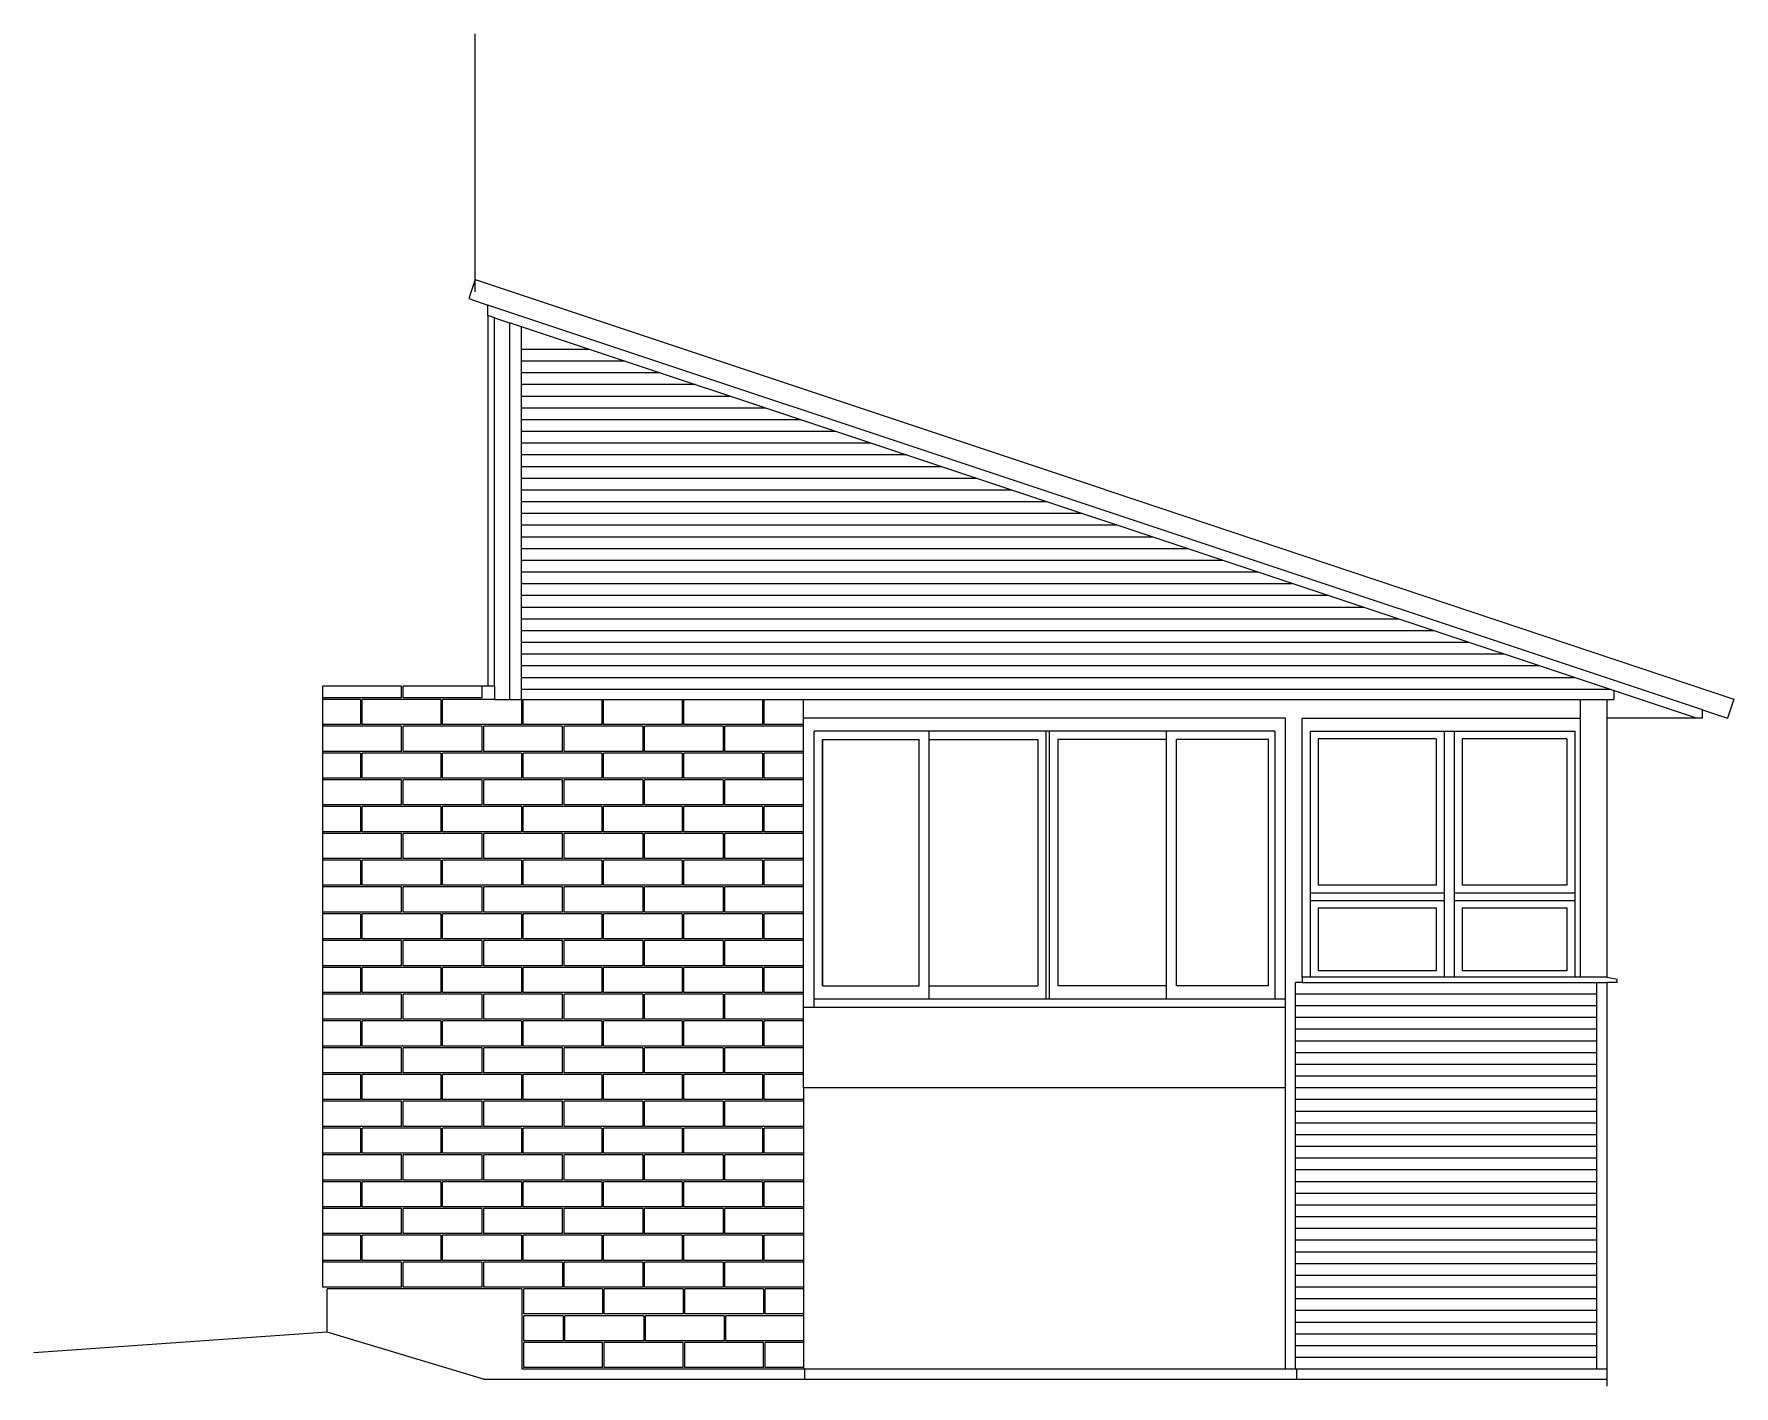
# Model space of a CAD drawing. Header units: inches. Extents: x 683 to 9370, y -498 to 3956.
# Drawn here: x 3461 to 3968, y 900 to 1303 of the extents above; entities that cross this region are included whole.
import ezdxf

# ---------------------------------------------------------------- set-up
doc = ezdxf.new("R2010")
doc.units = ezdxf.units.IN
doc.header["$MEASUREMENT"] = 0
for name, color, linetype in [('blocks', 251, 'Continuous'), ('e1', 253, 'Continuous'), ('e2', 251, 'Continuous'), ('millwork', 40, 'Continuous'), ('walls', 7, 'Continuous')]:
    doc.layers.add(name, color=color, linetype=linetype)

msp = doc.modelspace()

# ---------------------------------------------------------------- linework, layer by layer
at = {"layer": 'blocks'}
for p, q in [((3570.82, 1105.28), (3570.82, 1108.78)), ((3571.32, 1105.28), (3571.32, 1108.78)), ((3594.82, 1105.28), (3594.82, 1108.78)), ((3570.82, 1105.28), (3547.32, 1105.28)), ((3558.56, 1104.78), (3547.32, 1104.78)), ((3558.56, 1104.78), (3558.56, 1097.28)), ((3582.56, 1104.78), (3559.06, 1104.78)), ((3559.06, 1097.28), (3559.06, 1104.78)), ((3594.82, 1105.28), (3571.32, 1105.28)), ((3582.56, 1104.78), (3582.56, 1097.28)), ((3583.06, 1097.28), (3583.06, 1104.78)), ((3598.57, 1104.78), (3583.06, 1104.78)), ((3606.56, 1104.78), (3606.56, 1097.28)), ((3607.06, 1097.28), (3607.06, 1104.78)), ((3630.56, 1104.78), (3630.56, 1097.28)), ((3631.06, 1097.28), (3631.06, 1104.78)), ((3654.56, 1104.78), (3654.56, 1097.28)), ((3655.06, 1097.28), (3655.06, 1104.78)), ((3678.56, 1104.78), (3678.56, 1097.28)), ((3679.06, 1097.28), (3679.06, 1104.78)), ((3558.56, 1097.28), (3547.32, 1097.28)), ((3570.82, 1096.78), (3547.32, 1096.78)), ((3582.56, 1097.28), (3559.06, 1097.28)), ((3570.82, 1089.28), (3570.82, 1096.78)), ((3571.32, 1089.28), (3571.32, 1096.78)), ((3594.82, 1096.78), (3571.32, 1096.78)), ((3606.56, 1097.28), (3583.06, 1097.28)), ((3594.82, 1089.28), (3594.82, 1096.78)), ((3618.82, 1096.78), (3595.32, 1096.78)), ((3595.32, 1089.28), (3595.32, 1096.78)), ((3630.56, 1097.28), (3607.06, 1097.28)), ((3618.82, 1089.28), (3618.82, 1096.78)), ((3642.82, 1096.78), (3619.32, 1096.78)), ((3619.32, 1089.28), (3619.32, 1096.78)), ((3654.56, 1097.28), (3631.06, 1097.28)), ((3642.82, 1096.78), (3642.82, 1089.28)), ((3643.32, 1089.28), (3643.32, 1096.78)), ((3666.82, 1096.78), (3643.32, 1096.78)), ((3678.56, 1097.28), (3655.06, 1097.28)), ((3666.82, 1096.78), (3666.82, 1089.28)), ((3690.82, 1096.78), (3667.32, 1096.78)), ((3667.32, 1089.28), (3667.32, 1096.78)), ((3690.81, 1097.28), (3679.06, 1097.28)), ((3570.82, 1089.28), (3547.32, 1089.28)), ((3558.56, 1088.78), (3547.32, 1088.78)), ((3558.56, 1088.78), (3558.56, 1081.28)), ((3582.56, 1088.78), (3559.06, 1088.78)), ((3559.06, 1081.28), (3559.06, 1088.78)), ((3594.82, 1089.28), (3571.32, 1089.28)), ((3582.56, 1088.78), (3582.56, 1081.28)), ((3606.56, 1088.78), (3583.06, 1088.78)), ((3583.06, 1081.28), (3583.06, 1088.78)), ((3618.82, 1089.28), (3595.32, 1089.28)), ((3606.56, 1088.78), (3606.56, 1081.28)), ((3630.56, 1088.78), (3607.06, 1088.78)), ((3607.06, 1081.28), (3607.06, 1088.78)), ((3642.82, 1089.28), (3619.32, 1089.28)), ((3630.56, 1088.78), (3630.56, 1081.28)), ((3654.56, 1088.78), (3631.06, 1088.78)), ((3631.06, 1081.28), (3631.06, 1088.78)), ((3666.82, 1089.28), (3643.32, 1089.28)), ((3654.56, 1088.78), (3654.56, 1081.28)), ((3678.56, 1088.78), (3655.06, 1088.78)), ((3655.06, 1081.28), (3655.06, 1088.78)), ((3690.82, 1089.28), (3667.32, 1089.28)), ((3678.56, 1088.78), (3678.56, 1081.28)), ((3690.81, 1088.78), (3679.06, 1088.78)), ((3679.06, 1081.28), (3679.06, 1088.78)), ((3558.56, 1081.28), (3547.32, 1081.28)), ((3570.82, 1080.78), (3547.32, 1080.78)), ((3582.56, 1081.28), (3559.06, 1081.28)), ((3570.82, 1073.28), (3570.82, 1080.78)), ((3571.32, 1073.28), (3571.32, 1080.78)), ((3594.82, 1080.78), (3571.32, 1080.78)), ((3606.56, 1081.28), (3583.06, 1081.28)), ((3594.82, 1073.28), (3594.82, 1080.78)), ((3595.32, 1073.28), (3595.32, 1080.78)), ((3618.82, 1080.78), (3595.32, 1080.78)), ((3630.56, 1081.28), (3607.06, 1081.28)), ((3618.82, 1073.28), (3618.82, 1080.78)), ((3642.82, 1080.78), (3619.32, 1080.78)), ((3619.32, 1073.28), (3619.32, 1080.78)), ((3654.56, 1081.28), (3631.06, 1081.28)), ((3642.82, 1080.78), (3642.82, 1073.28)), ((3643.32, 1073.28), (3643.32, 1080.78)), ((3666.82, 1080.78), (3643.32, 1080.78)), ((3678.56, 1081.28), (3655.06, 1081.28)), ((3666.82, 1080.78), (3666.82, 1073.28)), ((3667.32, 1073.28), (3667.32, 1080.78)), ((3690.82, 1080.78), (3667.32, 1080.78)), ((3690.81, 1081.28), (3679.06, 1081.28)), ((3570.82, 1073.28), (3547.32, 1073.28)), ((3558.56, 1072.78), (3547.32, 1072.78)), ((3558.56, 1072.78), (3558.56, 1065.28)), ((3582.56, 1072.78), (3559.06, 1072.78)), ((3559.06, 1065.28), (3559.06, 1072.78)), ((3594.82, 1073.28), (3571.32, 1073.28)), ((3582.56, 1072.78), (3582.56, 1065.28)), ((3606.56, 1072.78), (3583.06, 1072.78)), ((3583.06, 1065.28), (3583.06, 1072.78)), ((3618.82, 1073.28), (3595.32, 1073.28)), ((3606.56, 1072.78), (3606.56, 1065.28)), ((3630.56, 1072.78), (3607.06, 1072.78)), ((3607.06, 1065.28), (3607.06, 1072.78)), ((3642.82, 1073.28), (3619.32, 1073.28)), ((3630.56, 1072.78), (3630.56, 1065.28)), ((3654.56, 1072.78), (3631.06, 1072.78)), ((3631.06, 1065.28), (3631.06, 1072.78)), ((3666.82, 1073.28), (3643.32, 1073.28)), ((3654.56, 1072.78), (3654.56, 1065.28)), ((3678.56, 1072.78), (3655.06, 1072.78)), ((3655.06, 1065.28), (3655.06, 1072.78)), ((3690.82, 1073.28), (3667.32, 1073.28)), ((3678.56, 1072.78), (3678.56, 1065.28)), ((3690.81, 1072.78), (3679.06, 1072.78)), ((3679.06, 1065.28), (3679.06, 1072.78)), ((3558.56, 1065.28), (3547.32, 1065.28)), ((3570.82, 1064.78), (3547.32, 1064.78)), ((3582.56, 1065.28), (3559.06, 1065.28)), ((3570.82, 1057.28), (3570.82, 1064.78)), ((3571.32, 1057.28), (3571.32, 1064.78)), ((3594.82, 1064.78), (3571.32, 1064.78)), ((3606.56, 1065.28), (3583.06, 1065.28)), ((3594.82, 1057.28), (3594.82, 1064.78)), ((3618.82, 1064.78), (3595.32, 1064.78)), ((3595.32, 1057.28), (3595.32, 1064.78)), ((3630.56, 1065.28), (3607.06, 1065.28)), ((3618.82, 1057.28), (3618.82, 1064.78)), ((3642.82, 1064.78), (3619.32, 1064.78)), ((3619.32, 1057.28), (3619.32, 1064.78)), ((3654.56, 1065.28), (3631.06, 1065.28)), ((3642.82, 1064.78), (3642.82, 1057.28)), ((3643.32, 1057.28), (3643.32, 1064.78)), ((3666.82, 1064.78), (3643.32, 1064.78)), ((3678.56, 1065.28), (3655.06, 1065.28)), ((3666.82, 1064.78), (3666.82, 1057.28)), ((3690.82, 1064.78), (3667.32, 1064.78)), ((3667.32, 1057.28), (3667.32, 1064.78)), ((3690.81, 1065.28), (3679.06, 1065.28)), ((3570.82, 1057.28), (3547.32, 1057.28)), ((3558.56, 1056.78), (3547.32, 1056.78)), ((3558.56, 1056.78), (3558.56, 1049.28)), ((3582.56, 1056.78), (3559.06, 1056.78)), ((3559.06, 1049.28), (3559.06, 1056.78)), ((3594.82, 1057.28), (3571.32, 1057.28)), ((3582.56, 1056.78), (3582.56, 1049.28)), ((3606.56, 1056.78), (3583.06, 1056.78)), ((3583.06, 1049.28), (3583.06, 1056.78)), ((3618.82, 1057.28), (3595.32, 1057.28)), ((3606.56, 1056.78), (3606.56, 1049.28)), ((3630.56, 1056.78), (3607.06, 1056.78)), ((3607.06, 1049.28), (3607.06, 1056.78)), ((3642.82, 1057.28), (3619.32, 1057.28)), ((3630.56, 1056.78), (3630.56, 1049.28)), ((3654.56, 1056.78), (3631.06, 1056.78)), ((3631.06, 1049.28), (3631.06, 1056.78)), ((3666.82, 1057.28), (3643.32, 1057.28)), ((3654.56, 1056.78), (3654.56, 1049.28)), ((3678.56, 1056.78), (3655.06, 1056.78)), ((3655.06, 1049.28), (3655.06, 1056.78)), ((3690.82, 1057.28), (3667.32, 1057.28)), ((3678.56, 1056.78), (3678.56, 1049.28)), ((3690.81, 1056.78), (3679.06, 1056.78)), ((3679.06, 1049.28), (3679.06, 1056.78)), ((3558.56, 1049.28), (3547.32, 1049.28)), ((3570.82, 1048.78), (3547.32, 1048.78)), ((3582.56, 1049.28), (3559.06, 1049.28)), ((3570.82, 1041.28), (3570.82, 1048.78)), ((3571.32, 1041.28), (3571.32, 1048.78)), ((3594.82, 1048.78), (3571.32, 1048.78)), ((3606.56, 1049.28), (3583.06, 1049.28)), ((3594.82, 1041.28), (3594.82, 1048.78)), ((3618.82, 1048.78), (3595.32, 1048.78)), ((3595.32, 1041.28), (3595.32, 1048.78)), ((3630.56, 1049.28), (3607.06, 1049.28)), ((3618.82, 1041.28), (3618.82, 1048.78)), ((3642.82, 1048.78), (3619.32, 1048.78)), ((3619.32, 1041.28), (3619.32, 1048.78)), ((3654.56, 1049.28), (3631.06, 1049.28)), ((3642.82, 1048.78), (3642.82, 1041.28)), ((3643.32, 1041.28), (3643.32, 1048.78)), ((3666.82, 1048.78), (3643.32, 1048.78)), ((3678.56, 1049.28), (3655.06, 1049.28)), ((3666.82, 1048.78), (3666.82, 1041.28)), ((3690.82, 1048.78), (3667.32, 1048.78)), ((3667.32, 1041.28), (3667.32, 1048.78)), ((3690.81, 1049.28), (3679.06, 1049.28)), ((3570.82, 1041.28), (3547.32, 1041.28)), ((3558.56, 1040.78), (3547.32, 1040.78)), ((3558.56, 1040.78), (3558.56, 1033.28)), ((3582.56, 1040.78), (3559.06, 1040.78)), ((3559.06, 1033.28), (3559.06, 1040.78)), ((3594.82, 1041.28), (3571.32, 1041.28)), ((3582.56, 1040.78), (3582.56, 1033.28)), ((3606.56, 1040.78), (3583.06, 1040.78)), ((3583.06, 1033.28), (3583.06, 1040.78)), ((3618.82, 1041.28), (3595.32, 1041.28)), ((3606.56, 1040.78), (3606.56, 1033.28)), ((3630.56, 1040.78), (3607.06, 1040.78)), ((3607.06, 1033.28), (3607.06, 1040.78)), ((3642.82, 1041.28), (3619.32, 1041.28)), ((3630.56, 1040.78), (3630.56, 1033.28)), ((3654.56, 1040.78), (3631.06, 1040.78)), ((3631.06, 1033.28), (3631.06, 1040.78)), ((3666.82, 1041.28), (3643.32, 1041.28)), ((3654.56, 1040.78), (3654.56, 1033.28)), ((3678.56, 1040.78), (3655.06, 1040.78)), ((3655.06, 1033.28), (3655.06, 1040.78)), ((3690.82, 1041.28), (3667.32, 1041.28)), ((3678.56, 1040.78), (3678.56, 1033.28)), ((3690.81, 1040.78), (3679.06, 1040.78)), ((3679.06, 1033.28), (3679.06, 1040.78)), ((3558.56, 1033.28), (3547.32, 1033.28)), ((3570.82, 1032.78), (3547.32, 1032.78)), ((3582.56, 1033.28), (3559.06, 1033.28)), ((3570.82, 1025.28), (3570.82, 1032.78)), ((3571.32, 1025.28), (3571.32, 1032.78)), ((3594.82, 1032.78), (3571.32, 1032.78)), ((3606.56, 1033.28), (3583.06, 1033.28)), ((3594.82, 1025.28), (3594.82, 1032.78)), ((3618.82, 1032.78), (3595.32, 1032.78)), ((3595.32, 1025.28), (3595.32, 1032.78)), ((3630.56, 1033.28), (3607.06, 1033.28)), ((3618.82, 1025.28), (3618.82, 1032.78)), ((3642.82, 1032.78), (3619.32, 1032.78)), ((3619.32, 1025.28), (3619.32, 1032.78)), ((3654.56, 1033.28), (3631.06, 1033.28)), ((3642.82, 1032.78), (3642.82, 1025.28)), ((3643.32, 1025.28), (3643.32, 1032.78)), ((3666.82, 1032.78), (3643.32, 1032.78)), ((3678.56, 1033.28), (3655.06, 1033.28)), ((3666.82, 1032.78), (3666.82, 1025.28)), ((3690.82, 1032.78), (3667.32, 1032.78)), ((3667.32, 1025.28), (3667.32, 1032.78)), ((3690.81, 1033.28), (3679.06, 1033.28)), ((3570.82, 1025.28), (3547.32, 1025.28)), ((3594.82, 1025.28), (3571.32, 1025.28)), ((3618.82, 1025.28), (3595.32, 1025.28)), ((3642.82, 1025.28), (3619.32, 1025.28)), ((3666.82, 1025.28), (3643.32, 1025.28)), ((3690.82, 1025.28), (3667.32, 1025.28)), ((3558.56, 1024.78), (3547.32, 1024.78)), ((3558.56, 1024.78), (3558.56, 1017.28)), ((3582.56, 1024.78), (3559.06, 1024.78)), ((3559.06, 1017.28), (3559.06, 1024.78)), ((3582.56, 1024.78), (3582.56, 1017.28)), ((3606.56, 1024.78), (3583.06, 1024.78)), ((3583.06, 1017.28), (3583.06, 1024.78)), ((3606.56, 1024.78), (3606.56, 1017.28)), ((3630.56, 1024.78), (3607.06, 1024.78)), ((3607.06, 1017.28), (3607.06, 1024.78)), ((3630.56, 1024.78), (3630.56, 1017.28)), ((3654.56, 1024.78), (3631.06, 1024.78)), ((3631.06, 1017.28), (3631.06, 1024.78)), ((3654.56, 1024.78), (3654.56, 1017.28)), ((3678.56, 1024.78), (3655.06, 1024.78)), ((3655.06, 1017.28), (3655.06, 1024.78)), ((3678.56, 1024.78), (3678.56, 1017.28)), ((3690.81, 1024.78), (3679.06, 1024.78)), ((3679.06, 1017.28), (3679.06, 1024.78)), ((3558.56, 1017.28), (3547.32, 1017.28)), ((3570.82, 1016.78), (3547.32, 1016.78)), ((3582.56, 1017.28), (3559.06, 1017.28)), ((3570.82, 1009.28), (3570.82, 1016.78)), ((3571.32, 1009.28), (3571.32, 1016.78)), ((3594.82, 1016.78), (3571.32, 1016.78)), ((3606.56, 1017.28), (3583.06, 1017.28)), ((3594.82, 1009.28), (3594.82, 1016.78)), ((3618.82, 1016.78), (3595.32, 1016.78)), ((3595.32, 1009.28), (3595.32, 1016.78)), ((3630.56, 1017.28), (3607.06, 1017.28)), ((3618.82, 1009.28), (3618.82, 1016.78)), ((3642.82, 1016.78), (3619.32, 1016.78)), ((3619.32, 1009.28), (3619.32, 1016.78)), ((3654.56, 1017.28), (3631.06, 1017.28)), ((3642.82, 1016.78), (3642.82, 1009.28)), ((3643.32, 1009.28), (3643.32, 1016.78)), ((3666.82, 1016.78), (3643.32, 1016.78)), ((3678.56, 1017.28), (3655.06, 1017.28)), ((3666.82, 1016.78), (3666.82, 1009.28)), ((3690.82, 1016.78), (3667.32, 1016.78)), ((3667.32, 1009.28), (3667.32, 1016.78)), ((3690.81, 1017.28), (3679.06, 1017.28)), ((3570.82, 1009.28), (3547.32, 1009.28)), ((3558.56, 1008.78), (3547.32, 1008.78)), ((3558.56, 1008.78), (3558.56, 1001.28)), ((3559.06, 1001.28), (3559.06, 1008.78)), ((3582.56, 1008.78), (3559.06, 1008.78)), ((3594.82, 1009.28), (3571.32, 1009.28)), ((3582.56, 1008.78), (3582.56, 1001.28)), ((3583.06, 1001.28), (3583.06, 1008.78)), ((3606.56, 1008.78), (3583.06, 1008.78)), ((3618.82, 1009.28), (3595.32, 1009.28)), ((3606.56, 1008.78), (3606.56, 1001.28)), ((3630.56, 1008.78), (3607.06, 1008.78)), ((3607.06, 1001.28), (3607.06, 1008.78)), ((3642.82, 1009.28), (3619.32, 1009.28)), ((3630.56, 1008.78), (3630.56, 1001.28)), ((3631.06, 1001.28), (3631.06, 1008.78)), ((3654.56, 1008.78), (3631.06, 1008.78)), ((3666.82, 1009.28), (3643.32, 1009.28)), ((3654.56, 1008.78), (3654.56, 1001.28)), ((3655.06, 1001.28), (3655.06, 1008.78)), ((3678.56, 1008.78), (3655.06, 1008.78)), ((3690.82, 1009.28), (3667.32, 1009.28)), ((3678.56, 1008.78), (3678.56, 1001.28)), ((3679.06, 1001.28), (3679.06, 1008.78)), ((3690.81, 1008.78), (3679.06, 1008.78)), ((3558.56, 1001.28), (3547.32, 1001.28)), ((3570.82, 1000.78), (3547.32, 1000.78)), ((3582.56, 1001.28), (3559.06, 1001.28)), ((3570.82, 993.28), (3570.82, 1000.78)), ((3594.82, 1000.78), (3571.32, 1000.78)), ((3571.32, 993.28), (3571.32, 1000.78)), ((3606.56, 1001.28), (3583.06, 1001.28)), ((3594.82, 993.28), (3594.82, 1000.78)), ((3618.82, 1000.78), (3595.32, 1000.78)), ((3595.32, 993.28), (3595.32, 1000.78)), ((3630.56, 1001.28), (3607.06, 1001.28)), ((3618.82, 993.28), (3618.82, 1000.78)), ((3642.82, 1000.78), (3619.32, 1000.78)), ((3619.32, 993.28), (3619.32, 1000.78)), ((3654.56, 1001.28), (3631.06, 1001.28)), ((3642.82, 1000.78), (3642.82, 993.28)), ((3666.82, 1000.78), (3643.32, 1000.78)), ((3643.32, 993.28), (3643.32, 1000.78)), ((3678.56, 1001.28), (3655.06, 1001.28)), ((3666.82, 1000.78), (3666.82, 993.28)), ((3690.82, 1000.78), (3667.32, 1000.78)), ((3667.32, 993.28), (3667.32, 1000.78)), ((3690.81, 1001.28), (3679.06, 1001.28)), ((3570.82, 993.28), (3547.32, 993.28)), ((3558.56, 992.78), (3547.32, 992.78)), ((3558.56, 992.78), (3558.56, 985.28)), ((3582.56, 992.78), (3559.06, 992.78)), ((3559.06, 985.28), (3559.06, 992.78)), ((3594.82, 993.28), (3571.32, 993.28)), ((3582.56, 992.78), (3582.56, 985.28)), ((3583.06, 985.28), (3583.06, 992.78)), ((3606.56, 992.78), (3583.06, 992.78)), ((3618.82, 993.28), (3595.32, 993.28)), ((3606.56, 992.78), (3606.56, 985.28)), ((3630.56, 992.78), (3607.06, 992.78)), ((3607.06, 985.28), (3607.06, 992.78)), ((3642.82, 993.28), (3619.32, 993.28)), ((3630.56, 992.78), (3630.56, 985.28)), ((3631.06, 985.28), (3631.06, 992.78)), ((3654.56, 992.78), (3631.06, 992.78)), ((3666.82, 993.28), (3643.32, 993.28)), ((3654.56, 992.78), (3654.56, 985.28)), ((3678.56, 992.78), (3655.06, 992.78)), ((3655.06, 985.28), (3655.06, 992.78)), ((3690.82, 993.28), (3667.32, 993.28)), ((3678.56, 992.78), (3678.56, 985.28)), ((3679.06, 985.28), (3679.06, 992.78)), ((3690.81, 992.78), (3679.06, 992.78)), ((3558.56, 985.28), (3547.32, 985.28)), ((3570.82, 984.78), (3547.32, 984.78)), ((3582.56, 985.28), (3559.06, 985.28)), ((3570.82, 977.28), (3570.82, 984.78)), ((3571.32, 977.28), (3571.32, 984.78)), ((3594.82, 984.78), (3571.32, 984.78)), ((3606.56, 985.28), (3583.06, 985.28)), ((3594.82, 977.28), (3594.82, 984.78)), ((3618.82, 984.78), (3595.32, 984.78)), ((3595.32, 977.28), (3595.32, 984.78)), ((3630.56, 985.28), (3607.06, 985.28)), ((3618.82, 977.28), (3618.82, 984.78)), ((3642.82, 984.78), (3619.32, 984.78)), ((3619.32, 977.28), (3619.32, 984.78)), ((3654.56, 985.28), (3631.06, 985.28)), ((3642.82, 984.78), (3642.82, 977.28)), ((3643.32, 977.28), (3643.32, 984.78)), ((3666.82, 984.78), (3643.32, 984.78)), ((3678.56, 985.28), (3655.06, 985.28)), ((3666.82, 984.78), (3666.82, 977.28)), ((3690.82, 984.78), (3667.32, 984.78)), ((3667.32, 977.28), (3667.32, 984.78)), ((3690.81, 985.28), (3679.06, 985.28)), ((3570.82, 977.28), (3547.32, 977.28)), ((3558.56, 976.78), (3547.32, 976.78)), ((3558.56, 976.78), (3558.56, 969.28)), ((3582.56, 976.78), (3559.06, 976.78)), ((3559.06, 969.28), (3559.06, 976.78)), ((3594.82, 977.28), (3571.32, 977.28)), ((3582.56, 976.78), (3582.56, 969.28)), ((3606.56, 976.78), (3583.06, 976.78)), ((3583.06, 969.28), (3583.06, 976.78)), ((3618.82, 977.28), (3595.32, 977.28)), ((3606.56, 976.78), (3606.56, 969.28)), ((3630.56, 976.78), (3607.06, 976.78)), ((3607.06, 969.28), (3607.06, 976.78)), ((3642.82, 977.28), (3619.32, 977.28)), ((3630.56, 976.78), (3630.56, 969.28)), ((3654.56, 976.78), (3631.06, 976.78)), ((3631.06, 969.28), (3631.06, 976.78)), ((3666.82, 977.28), (3643.32, 977.28)), ((3654.56, 976.78), (3654.56, 969.28)), ((3678.56, 976.78), (3655.06, 976.78)), ((3655.06, 969.28), (3655.06, 976.78)), ((3690.82, 977.28), (3667.32, 977.28)), ((3678.56, 976.78), (3678.56, 969.28)), ((3690.81, 976.78), (3679.06, 976.78)), ((3679.06, 969.28), (3679.06, 976.78)), ((3558.56, 969.28), (3547.32, 969.28)), ((3582.56, 969.28), (3559.06, 969.28)), ((3606.56, 969.28), (3583.06, 969.28)), ((3630.56, 969.28), (3607.06, 969.28)), ((3654.56, 969.28), (3631.06, 969.28)), ((3678.56, 969.28), (3655.06, 969.28)), ((3690.81, 969.28), (3679.06, 969.28)), ((3570.82, 968.78), (3547.32, 968.78)), ((3570.82, 961.28), (3570.82, 968.78)), ((3571.32, 961.28), (3571.32, 968.78)), ((3594.82, 968.78), (3571.32, 968.78)), ((3594.82, 961.28), (3594.82, 968.78)), ((3618.82, 968.78), (3595.32, 968.78)), ((3595.32, 961.28), (3595.32, 968.78)), ((3618.82, 961.28), (3618.82, 968.78)), ((3642.82, 968.78), (3619.32, 968.78)), ((3619.32, 961.28), (3619.32, 968.78)), ((3642.82, 968.78), (3642.82, 961.28)), ((3643.32, 961.28), (3643.32, 968.78)), ((3666.82, 968.78), (3643.32, 968.78)), ((3666.82, 968.78), (3666.82, 961.28)), ((3690.82, 968.78), (3667.32, 968.78)), ((3667.32, 961.28), (3667.32, 968.78)), ((3570.82, 961.28), (3547.32, 961.28)), ((3558.56, 960.78), (3547.32, 960.78)), ((3558.56, 960.78), (3558.56, 953.28)), ((3582.56, 960.78), (3559.06, 960.78)), ((3559.06, 953.28), (3559.06, 960.78)), ((3594.82, 961.28), (3571.32, 961.28)), ((3582.56, 960.78), (3582.56, 953.28)), ((3606.56, 960.78), (3583.06, 960.78)), ((3583.06, 953.28), (3583.06, 960.78)), ((3618.82, 961.28), (3595.32, 961.28)), ((3606.56, 960.78), (3606.56, 953.28)), ((3630.56, 960.78), (3607.06, 960.78)), ((3607.06, 953.28), (3607.06, 960.78)), ((3642.82, 961.28), (3619.32, 961.28)), ((3630.56, 960.78), (3630.56, 953.28)), ((3654.56, 960.78), (3631.06, 960.78)), ((3631.06, 953.28), (3631.06, 960.78)), ((3666.82, 961.28), (3643.32, 961.28)), ((3654.56, 960.78), (3654.56, 953.28)), ((3678.56, 960.78), (3655.06, 960.78)), ((3655.06, 953.28), (3655.06, 960.78)), ((3690.82, 961.28), (3667.32, 961.28)), ((3678.56, 960.78), (3678.56, 953.28)), ((3690.81, 960.78), (3679.06, 960.78)), ((3679.06, 953.28), (3679.06, 960.78)), ((3558.56, 953.28), (3547.32, 953.28)), ((3570.82, 952.78), (3547.32, 952.78)), ((3582.56, 953.28), (3559.06, 953.28)), ((3570.82, 945.28), (3570.82, 952.78)), ((3571.32, 945.28), (3571.32, 952.78)), ((3594.82, 952.78), (3571.32, 952.78)), ((3606.56, 953.28), (3583.06, 953.28)), ((3594.82, 945.28), (3594.82, 952.78)), ((3618.82, 952.78), (3595.32, 952.78)), ((3595.32, 945.28), (3595.32, 952.78)), ((3630.56, 953.28), (3607.06, 953.28)), ((3618.82, 945.28), (3618.82, 952.78)), ((3642.82, 952.78), (3619.32, 952.78)), ((3619.32, 945.28), (3619.32, 952.78)), ((3654.56, 953.28), (3631.06, 953.28)), ((3642.82, 952.78), (3642.82, 945.28)), ((3643.32, 945.28), (3643.32, 952.78)), ((3666.82, 952.78), (3643.32, 952.78)), ((3678.56, 953.28), (3655.06, 953.28)), ((3666.82, 952.78), (3666.82, 945.28)), ((3690.82, 952.78), (3667.32, 952.78)), ((3667.32, 945.28), (3667.32, 952.78)), ((3690.81, 953.28), (3679.06, 953.28)), ((3570.82, 945.28), (3547.32, 945.28)), ((3558.56, 944.78), (3547.32, 944.78)), ((3558.56, 944.78), (3558.56, 937.28)), ((3582.56, 944.78), (3559.06, 944.78)), ((3559.06, 937.28), (3559.06, 944.78)), ((3594.82, 945.28), (3571.32, 945.28)), ((3582.56, 944.78), (3582.56, 937.28)), ((3606.56, 944.78), (3583.06, 944.78)), ((3583.06, 937.28), (3583.06, 944.78)), ((3618.82, 945.28), (3595.32, 945.28)), ((3606.56, 944.78), (3606.56, 937.28)), ((3630.56, 944.78), (3607.06, 944.78)), ((3607.06, 937.28), (3607.06, 944.78)), ((3642.82, 945.28), (3619.32, 945.28)), ((3630.56, 944.78), (3630.56, 937.28)), ((3654.56, 944.78), (3631.06, 944.78)), ((3631.06, 937.28), (3631.06, 944.78)), ((3666.82, 945.28), (3643.32, 945.28)), ((3654.56, 944.78), (3654.56, 937.28)), ((3678.56, 944.78), (3655.06, 944.78)), ((3655.06, 937.28), (3655.06, 944.78)), ((3690.82, 945.28), (3667.32, 945.28)), ((3678.56, 944.78), (3678.56, 937.28)), ((3679.06, 937.28), (3679.06, 944.78)), ((3690.81, 944.78), (3679.06, 944.78)), ((3558.56, 937.28), (3547.32, 937.28)), ((3570.82, 936.78), (3547.32, 936.78)), ((3582.56, 937.28), (3559.06, 937.28)), ((3570.82, 929.28), (3570.82, 936.78)), ((3571.32, 929.28), (3571.32, 936.78)), ((3594.82, 936.78), (3571.32, 936.78)), ((3606.56, 937.28), (3583.06, 937.28)), ((3594.82, 929.28), (3594.82, 936.78)), ((3595.32, 929.28), (3595.32, 936.78)), ((3618.82, 936.78), (3595.32, 936.78)), ((3630.56, 937.28), (3607.06, 937.28)), ((3618.82, 936.78), (3618.82, 929.28)), ((3642.82, 936.78), (3619.32, 936.78)), ((3619.32, 929.28), (3619.32, 936.78)), ((3654.56, 937.28), (3631.06, 937.28)), ((3642.82, 936.78), (3642.82, 929.28)), ((3643.32, 929.28), (3643.32, 936.78)), ((3666.82, 936.78), (3643.32, 936.78)), ((3678.56, 937.28), (3655.06, 937.28)), ((3666.82, 936.78), (3666.82, 929.28)), ((3667.32, 929.28), (3667.32, 936.78)), ((3690.82, 936.78), (3667.32, 936.78)), ((3690.81, 937.28), (3679.06, 937.28)), ((3570.82, 929.28), (3547.32, 929.28)), ((3594.82, 929.28), (3571.32, 929.28)), ((3618.82, 929.28), (3595.32, 929.28)), ((3630.82, 928.78), (3607.32, 928.78)), ((3607.32, 921.28), (3607.32, 928.78)), ((3642.82, 929.28), (3619.32, 929.28)), ((3630.82, 928.78), (3630.82, 921.28)), ((3654.82, 928.78), (3631.32, 928.78)), ((3631.32, 921.28), (3631.32, 928.78)), ((3666.82, 929.28), (3643.32, 929.28)), ((3654.82, 928.78), (3654.82, 921.28)), ((3678.82, 928.78), (3655.32, 928.78)), ((3655.32, 921.28), (3655.32, 928.78)), ((3690.82, 929.28), (3667.32, 929.28)), ((3678.82, 928.78), (3678.82, 921.28)), ((3679.32, 921.28), (3679.32, 928.78)), ((3690.82, 928.78), (3679.32, 928.78)), ((3630.81, 921.28), (3607.31, 921.28)), ((3619.07, 920.78), (3607.32, 920.78)), ((3607.32, 913.28), (3607.32, 920.78)), ((3619.07, 920.78), (3619.07, 913.28)), ((3643.07, 920.78), (3619.57, 920.78)), ((3619.57, 913.28), (3619.57, 920.78)), ((3654.81, 921.28), (3631.31, 921.28)), ((3643.07, 920.78), (3643.07, 913.28)), ((3667.07, 920.78), (3643.57, 920.78)), ((3643.57, 913.28), (3643.57, 920.78)), ((3678.81, 921.28), (3655.31, 921.28)), ((3667.07, 920.78), (3667.07, 913.28)), ((3690.82, 920.78), (3667.57, 920.78)), ((3667.57, 913.28), (3667.57, 920.78)), ((3690.81, 921.28), (3679.31, 921.28)), ((3619.07, 913.28), (3607.32, 913.28)), ((3643.07, 913.28), (3619.57, 913.28)), ((3667.07, 913.28), (3643.57, 913.28)), ((3690.82, 913.28), (3667.57, 913.28)), ((3630.81, 912.78), (3607.31, 912.78)), ((3607.32, 905.28), (3607.32, 912.78)), ((3630.81, 905.28), (3630.81, 912.78)), ((3654.81, 912.78), (3631.31, 912.78)), ((3631.31, 905.28), (3631.31, 912.78)), ((3654.81, 905.28), (3654.81, 912.78)), ((3678.81, 912.78), (3655.31, 912.78)), ((3655.31, 905.28), (3655.31, 912.78)), ((3678.81, 905.28), (3678.81, 912.78)), ((3679.31, 905.28), (3679.31, 912.78)), ((3690.82, 912.78), (3679.31, 912.78)), ((3630.81, 905.28), (3607.31, 905.28)), ((3654.81, 905.28), (3631.31, 905.28)), ((3678.81, 905.28), (3655.31, 905.28)), ((3690.82, 905.28), (3679.31, 905.28))]:
    msp.add_line(p, q, dxfattribs=at)
at = {"layer": 'e1'}
for p, q in [((3598.57, 1218.72), (3603.07, 1217.22)), ((3603.07, 1217.22), (3603.07, 1104.78)), ((3598.57, 1108.78), (3598.57, 1104.78)), ((3598.57, 1104.78), (3932.57, 1104.78)), ((3690.81, 988.78), (3690.81, 1104.78)), ((3930.57, 1099.21), (3930.57, 1104.78)), ((3959.07, 1099.21), (3930.57, 1099.21)), ((3930.57, 1021.82), (3839.57, 1021.82)), ((3839.57, 1021.82), (3839.57, 1020.28)), ((3839.57, 1020.28), (3930.57, 1020.28)), ((3933.57, 1020.28), (3930.57, 1020.28))]:
    msp.add_line(p, q, dxfattribs=at)
at = {"layer": 'e2'}
for p, q in [((3959.07, 1101.71), (3596.57, 1222.55)), ((3596.57, 1219.39), (3596.57, 1108.78)), ((3957.23, 1099.17), (3603.07, 1217.22)), ((3606.57, 1104.78), (3606.57, 1216.05)), ((3626.9, 1209.28), (3606.57, 1209.28)), ((3637.4, 1205.78), (3606.57, 1205.78)), ((3647.9, 1202.28), (3606.57, 1202.28)), ((3658.4, 1198.78), (3606.57, 1198.78)), ((3668.9, 1195.28), (3606.57, 1195.28)), ((3679.4, 1191.78), (3606.57, 1191.78)), ((3689.9, 1188.28), (3606.57, 1188.28)), ((3700.4, 1184.78), (3606.57, 1184.78)), ((3710.9, 1181.28), (3606.57, 1181.28)), ((3721.4, 1177.78), (3606.57, 1177.78)), ((3731.9, 1174.28), (3606.57, 1174.28)), ((3742.4, 1170.78), (3606.57, 1170.78)), ((3752.9, 1167.28), (3606.57, 1167.28)), ((3763.4, 1163.78), (3606.57, 1163.78)), ((3773.9, 1160.28), (3606.57, 1160.28)), ((3784.4, 1156.78), (3606.57, 1156.78)), ((3794.9, 1153.28), (3606.57, 1153.28)), ((3805.4, 1149.78), (3606.57, 1149.78)), ((3815.9, 1146.28), (3606.57, 1146.28)), ((3826.4, 1142.78), (3606.57, 1142.78)), ((3836.9, 1139.28), (3606.57, 1139.28)), ((3847.4, 1135.78), (3606.57, 1135.78)), ((3857.9, 1132.28), (3606.57, 1132.28)), ((3868.4, 1128.78), (3606.57, 1128.78)), ((3878.9, 1125.28), (3606.57, 1125.28)), ((3889.4, 1121.78), (3606.57, 1121.78)), ((3899.9, 1118.28), (3606.57, 1118.28)), ((3910.4, 1114.78), (3606.57, 1114.78)), ((3920.9, 1111.28), (3606.57, 1111.28)), ((3931.4, 1107.78), (3606.57, 1107.78)), ((3932.57, 1107.39), (3932.57, 1104.78)), ((3922.57, 1104.78), (3922.57, 1021.82)), ((3834.57, 1099.23), (3690.81, 1099.23)), ((3834.57, 988.78), (3834.57, 1099.23)), ((3839.57, 1021.82), (3839.57, 1099.23)), ((3839.57, 1099.23), (3922.57, 1099.23)), ((3831.44, 1095.28), (3693.94, 1095.28)), ((3693.94, 1012.78), (3693.94, 1095.28)), ((3696.44, 1092.78), (3725.31, 1092.78)), ((3696.44, 1092.78), (3696.44, 1019.28)), ((3696.44, 1019.28), (3696.44, 1092.78)), ((3725.31, 1019.28), (3725.31, 1092.78)), ((3728.31, 1015.28), (3728.31, 1095.28)), ((3728.31, 1092.78), (3760.69, 1092.78)), ((3760.69, 1092.78), (3760.69, 1019.28)), ((3763.19, 1015.28), (3763.19, 1095.28)), ((3764.19, 1015.28), (3764.19, 1095.28)), ((3766.69, 1092.78), (3766.69, 1019.28)), ((3799.07, 1092.78), (3766.69, 1092.78)), ((3799.07, 1015.28), (3799.07, 1095.28)), ((3829.57, 1092.78), (3802.07, 1092.78)), ((3802.07, 1019.28), (3802.07, 1092.78)), ((3829.57, 1019.28), (3829.57, 1092.78)), ((3831.44, 1095.28), (3831.44, 1015.28)), ((3842.1, 1021.82), (3842.1, 1095.28)), ((3842.1, 1095.28), (3921.07, 1095.28)), ((3879.57, 1093.03), (3844.35, 1093.03)), ((3844.35, 1093.03), (3844.35, 1049.28)), ((3879.57, 1093.03), (3879.57, 1049.28)), ((3882.07, 1021.82), (3882.07, 1095.28)), ((3885.07, 1021.82), (3885.07, 1095.28)), ((3918.57, 1093.03), (3887.32, 1093.03)), ((3887.32, 1093.03), (3887.32, 1049.28)), ((3918.57, 1093.03), (3918.57, 1049.28)), ((3921.07, 1021.82), (3921.07, 1095.28)), ((3842.1, 1047.03), (3882.07, 1047.03)), ((3879.57, 1049.28), (3844.35, 1049.28)), ((3885.07, 1047.03), (3921.07, 1047.03)), ((3918.57, 1049.28), (3887.32, 1049.28)), ((3842.1, 1044.78), (3882.07, 1044.78)), ((3844.35, 1042.53), (3879.57, 1042.53)), ((3844.35, 1042.53), (3844.35, 1023.74)), ((3879.57, 1042.53), (3879.57, 1023.74)), ((3885.07, 1044.78), (3921.07, 1044.78)), ((3887.32, 1042.53), (3918.57, 1042.53)), ((3887.32, 1042.53), (3887.32, 1023.74)), ((3918.57, 1042.53), (3918.57, 1023.74)), ((3837.57, 904.78), (3837.57, 1020.28)), ((3839.57, 1020.28), (3837.57, 1020.28)), ((3879.57, 1023.74), (3844.35, 1023.74)), ((3918.57, 1023.74), (3887.32, 1023.74)), ((3927.57, 904.78), (3927.57, 1020.28)), ((3834.57, 1015.28), (3693.94, 1015.28)), ((3696.44, 1019.28), (3725.31, 1019.28)), ((3728.31, 1019.28), (3760.69, 1019.28)), ((3799.07, 1019.28), (3766.69, 1019.28)), ((3829.57, 1019.28), (3802.07, 1019.28)), ((3927.57, 1016.78), (3837.57, 1016.78)), ((3834.57, 1012.78), (3690.81, 1012.78)), ((3927.57, 1013.28), (3837.57, 1013.28)), ((3927.57, 1009.78), (3837.57, 1009.78)), ((3927.57, 1006.28), (3837.57, 1006.28)), ((3927.57, 1002.78), (3837.57, 1002.78)), ((3927.57, 999.28), (3837.57, 999.28)), ((3927.57, 995.78), (3837.57, 995.78)), ((3927.57, 992.28), (3837.57, 992.28)), ((3927.57, 988.78), (3837.57, 988.78)), ((3927.57, 985.28), (3837.57, 985.28)), ((3927.57, 981.78), (3837.57, 981.78)), ((3927.57, 978.28), (3837.57, 978.28)), ((3927.57, 974.78), (3837.57, 974.78)), ((3927.57, 971.28), (3837.57, 971.28)), ((3927.57, 967.78), (3837.57, 967.78)), ((3927.57, 964.28), (3837.57, 964.28)), ((3927.57, 960.78), (3837.57, 960.78)), ((3927.57, 957.28), (3837.57, 957.28)), ((3927.57, 953.78), (3837.57, 953.78)), ((3927.57, 950.28), (3837.57, 950.28)), ((3927.57, 946.78), (3837.57, 946.78)), ((3927.57, 943.28), (3837.57, 943.28)), ((3927.57, 939.78), (3837.57, 939.78)), ((3927.57, 936.28), (3837.57, 936.28)), ((3606.82, 928.78), (3548.57, 928.78)), ((3606.82, 904.78), (3606.82, 928.78)), ((3927.57, 932.78), (3837.57, 932.78)), ((3927.57, 929.28), (3837.57, 929.28)), ((3927.57, 925.78), (3837.57, 925.78)), ((3927.57, 922.28), (3837.57, 922.28)), ((3927.57, 918.78), (3837.57, 918.78)), ((3927.57, 915.28), (3837.57, 915.28)), ((3927.57, 911.78), (3837.57, 911.78)), ((3927.57, 908.28), (3837.57, 908.28)), ((3691.07, 904.78), (3606.82, 904.78)), ((3930.57, 904.78), (3691.07, 904.78)), ((3691.07, 904.78), (3691.07, 901.78)), ((3837.94, 904.78), (3837.94, 901.78))]:
    msp.add_line(p, q, dxfattribs=at)
at = {"layer": 'millwork'}
msp.add_line((3592.77, 1226.53), (3592.77, 1303.48), dxfattribs=at)
at = {"layer": 'walls'}
for p, q in [((3592.77, 1230.14), (3590.87, 1224.45)), ((3592.77, 1230.14), (3968.46, 1104.91)), ((3590.87, 1224.45), (3596.57, 1222.55)), ((3596.57, 1219.39), (3596.57, 1222.55)), ((3598.57, 1218.72), (3596.57, 1219.39)), ((3598.57, 1108.78), (3598.57, 1218.72)), ((3547.32, 929.28), (3547.32, 1108.78)), ((3570.82, 1108.78), (3547.32, 1108.78)), ((3598.57, 1108.78), (3571.32, 1108.78)), ((3959.07, 1101.71), (3966.57, 1099.21)), ((3959.07, 1099.21), (3959.07, 1101.71)), ((3968.46, 1104.91), (3966.57, 1099.21)), ((3930.57, 1021.82), (3930.57, 1099.21)), ((3930.57, 1021.82), (3933.57, 1021.28)), ((3930.57, 899.78), (3930.57, 1020.28)), ((3933.57, 1020.28), (3933.57, 1021.28)), ((3834.57, 988.78), (3690.81, 988.78)), ((3690.81, 988.78), (3690.81, 904.78)), ((3834.57, 904.78), (3834.57, 988.78)), ((3548.57, 915.82), (3548.57, 928.78)), ((3548.57, 915.82), (3461.11, 909.65)), ((3595.24, 901.78), (3548.57, 915.82)), ((3595.24, 901.78), (3930.57, 901.78))]:
    msp.add_line(p, q, dxfattribs=at)

doc.saveas('drawing.dxf')
